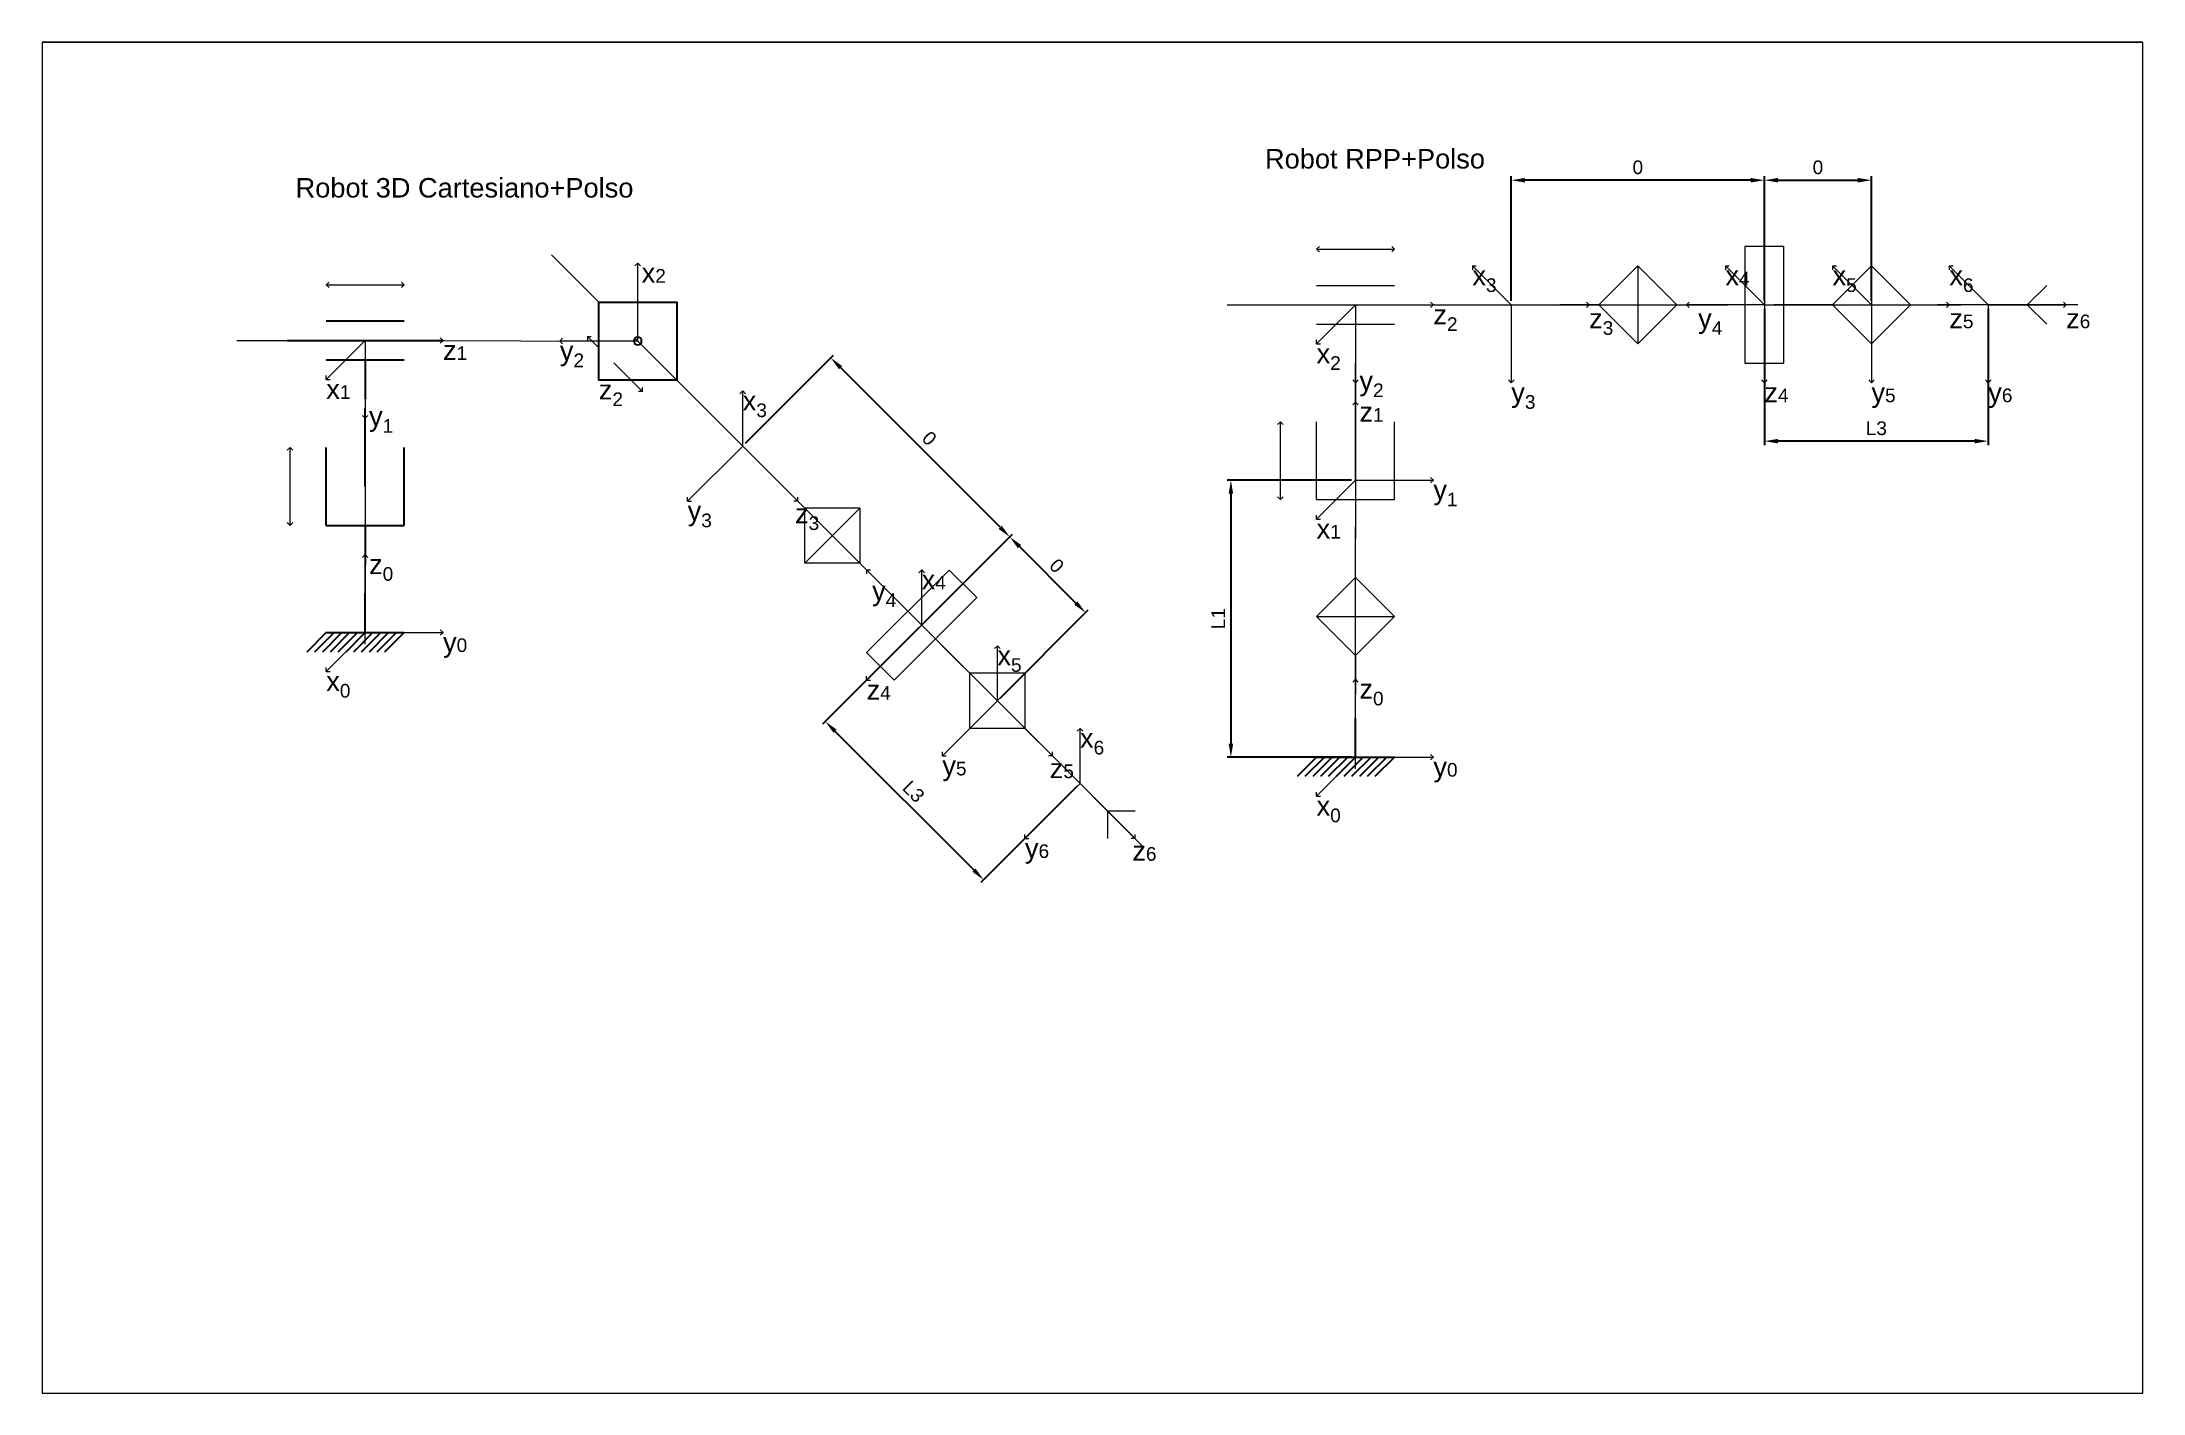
# Paper-space layout 'Layout3' of a CAD drawing. Header units: millimetres. Extents: x 3 to 110, y 0 to 70.
# The model-space entities are those that its viewports show. They can reach past a viewport. Long polylines and large blocks are cut down to what shows.
import ezdxf

# ---------------------------------------------------------------- set-up
doc = ezdxf.new("R2010")
doc.units = ezdxf.units.MM
doc.linetypes.add('ACISOWELD', pattern=[3, 2, -1])
doc.layers.get('0').update_dxf_attribs({"lineweight": 25})
for name, color, linetype, lineweight in [('AM_5', 64, 'Continuous', 25), ('AM_7', 42, 'ACISOWELD', 20), ('link', 7, 'Continuous', 18), ('xAsse', 1, 'Continuous', 20), ('yAsse', 3, 'Continuous', 20), ('zAsse', 5, 'Continuous', 20)]:
    doc.layers.add(name, color=color, linetype=linetype, lineweight=lineweight)
doc.layers.add('AM_VIEWS', color=1, linetype='Continuous', lineweight=25, plot=False)
doc.styles.get("Standard").update_dxf_attribs({"font": 'arial.ttf'})
doc.dimstyles.new('AM_ISO$0', dxfattribs={"dimtxt": 3.5, "dimasz": 3.5, "dimexe": 1, "dimexo": 1, "dimgap": 1.5, "dimtad": 1, "dimdsep": 46, "dimtxsty": 'Standard', "dimcen": 0, "dimclrd": 256, "dimclre": 256, "dimclrt": 2, "dimadec": 0, "dimazin": 2, "dimtp": 0.1, "dimtm": 0.1, "dimtfac": 0.71, "dimtdec": 3, "dimtmove": 0, "dimatfit": 3, "dimfxl": 1, "dimlwd": -1, "dimlwe": -1, "dimarcsym": 1})

# ---------------------------------------------------------------- blocks, each defined once
blk = doc.blocks.new('Terra')
for p, q in [((0, 0), (0, 10)), ((-10, 0), (-15, -5)), ((-8, 0), (-13, -5)), ((-6, 0), (-11, -5)), ((-10, 0), (10, 0)), ((-4, 0), (-9, -5)), ((-2, 0), (-7, -5)), ((0, 0), (-5, -5)), ((2, 0), (-3, -5)), ((4, 0), (-1, -5)), ((6, 0), (1, -5)), ((8, 0), (3, -5)), ((10, 0), (5, -5))]:
    blk.add_line(p, q)
at = {"layer": 'AM_7'}
blk.add_line((0, -3), (0, 23), dxfattribs=at)
blk = doc.blocks.new('Lineare-Teleferico-laterale')
for points in [[(0, 20), (0, 40)], [(-10, 10), (-10, 30)], [(10, 10), (10, 30)], [(-10, 10), (10, 10)], [(0, 10), (0, 0)]]:
    blk.add_lwpolyline(points)
at = {"layer": 'AM_7'}
blk.add_line((0, 53), (0, -13), dxfattribs=at)
at = {"layer": 'link'}
for p, q in [((-19.29, 30), (-20, 29.29)), ((-19.29, 10), (-19.29, 30)), ((-19.29, 30), (-18.59, 29.29)), ((-19.29, 10), (-20, 10.71)), ((-19.29, 10), (-18.59, 10.71))]:
    blk.add_line(p, q, dxfattribs=at)
blk = doc.blocks.new('Lineare-Trapezoidale-frontale')
for p, q in [((-10, 20), (10, 20)), ((-20, 15), (20, 15)), ((-10, 10), (10, 10)), ((0, 10), (0, 0))]:
    blk.add_line(p, q)
at = {"layer": 'AM_7'}
blk.add_line((-33, 15), (33, 15), dxfattribs=at)
at = {"layer": 'link'}
for p, q in [((-10, 29.29), (-9.29, 30)), ((-10, 29.29), (10, 29.29)), ((-10, 29.29), (-9.29, 28.59)), ((10, 29.29), (9.29, 30)), ((10, 29.29), (9.29, 28.59))]:
    blk.add_line(p, q, dxfattribs=at)
blk = doc.blocks.new('Lineare-Teleferico-Alto')
blk.add_lwpolyline([(-10, -10), (10, -10), (10, 10), (-10, 10)], close=True)
blk.add_circle((0, 0), 1)
at = {"layer": 'AM_7'}
for p, q in [((10, 10), (22.12, 22.12)), ((-22.12, -22.12), (0.71, 0.71))]:
    blk.add_line(p, q, dxfattribs=at)
at = {"layer": 'link'}
for p, q in [((10, -1.72), (12.93, 1.21)), ((12.93, 1.21), (11.93, 1.21)), ((12.93, 1.21), (12.93, 0.21)), ((-1.21, -12.93), (6.15, -5.56)), ((-1.21, -12.93), (-1.21, -11.93)), ((-1.21, -12.93), (-0.21, -12.93))]:
    blk.add_line(p, q, dxfattribs=at)
blk = doc.blocks.new('Rotoidale-cerniera-frontale')
for p, q in [((0, 15), (0, 30)), ((15, 20), (-15, 20)), ((-15, 20), (-15, 10)), ((15, 10), (15, 20)), ((-10, 15), (10, 15)), ((-15, 10), (15, 10)), ((0, 10), (0, 0))]:
    blk.add_line(p, q)
at = {"layer": 'AM_7'}
blk.add_line((-20, 15), (23, 15), dxfattribs=at)
blk = doc.blocks.new('Rotoidale-Pivot-laterale')
for p, q in [((0, 30), (0, 40)), ((-10, 20), (0, 30)), ((0, 30), (10, 20)), ((-10, 20), (10, 20)), ((-10, 20), (0, 10)), ((10, 20), (0, 10)), ((0, 10), (0, 0))]:
    blk.add_line(p, q)
at = {"layer": 'AM_7'}
blk.add_line((0, -3), (0, 43), dxfattribs=at)
blk = doc.blocks.new('pinza')
for p, q in [((0, 10), (-5, 15)), ((0, 10), (5, 15)), ((0, 0), (0, 10))]:
    blk.add_line(p, q)
at = {"layer": 'AM_7'}
blk.add_line((0, 23), (0, -13), dxfattribs=at)
blk = doc.blocks.new('*D373')
at = {"layer": 'AM_5', "linetype": 'ByBlock', "transparency": 16777216}
for p, q in [((230.67, 293.85), (253.29, 316.48)), ((296.07, 272.29), (255.06, 313.3)), ((276.63, 247.89), (299.26, 270.52))]:
    blk.add_line(p, q, dxfattribs=at)
at = {"layer": 'AM_5', "transparency": 16777216}
for points in [[(255.47, 313.71), (254.65, 312.89), (252.59, 315.77)], [(296.49, 272.7), (295.66, 271.87), (298.55, 269.81)]]:
    blk.add_solid(points, dxfattribs=at)
at = {"layer": 'Defpoints', "color": 0, "transparency": 16777216}
for p in [(252.59, 315.77), (229.96, 293.15), (275.92, 247.18)]:
    blk.add_point(p, dxfattribs=at)
at = {"layer": 'AM_5', "color": 30, "transparency": 16777216, "insert": (277.89, 295.12), "char_height": 3.5, "attachment_point": 5, "rotation": 315}
blk.add_mtext('0', dxfattribs=at)
blk = doc.blocks.new('*D374')
at = {"layer": 'AM_5', "linetype": 'ByBlock', "transparency": 16777216}
for p, q in [((276.63, 247.89), (299.26, 270.52)), ((301.02, 267.34), (315.52, 252.84)), ((296.07, 228.45), (318.7, 251.07))]:
    blk.add_line(p, q, dxfattribs=at)
at = {"layer": 'AM_5', "transparency": 16777216}
for points in [[(301.44, 267.75), (300.61, 266.92), (298.55, 269.81)], [(315.93, 253.25), (315.11, 252.43), (317.99, 250.37)]]:
    blk.add_solid(points, dxfattribs=at)
at = {"layer": 'Defpoints', "color": 0, "transparency": 16777216}
for p in [(317.99, 250.37), (275.92, 247.18), (295.37, 227.74)]:
    blk.add_point(p, dxfattribs=at)
at = {"layer": 'AM_5', "color": 30, "transparency": 16777216, "insert": (310.6, 262.41), "char_height": 3.5, "attachment_point": 5, "rotation": 315}
blk.add_mtext('0', dxfattribs=at)
blk = doc.blocks.new('*D375')
at = {"layer": 'AM_5', "linetype": 'ByBlock', "transparency": 16777216}
for p, q in [((275.21, 246.48), (250.47, 221.73)), ((289.36, 184.25), (253.65, 219.96)), ((315.87, 205.82), (291.12, 181.07))]:
    blk.add_line(p, q, dxfattribs=at)
at = {"layer": 'AM_5', "transparency": 16777216}
for points in [[(254.06, 220.37), (253.24, 219.55), (251.17, 222.43)], [(289.77, 184.66), (288.94, 183.84), (291.83, 181.78)]]:
    blk.add_solid(points, dxfattribs=at)
at = {"layer": 'Defpoints', "color": 0, "transparency": 16777216}
for p in [(275.92, 247.18), (251.17, 222.43), (316.58, 206.52)]:
    blk.add_point(p, dxfattribs=at)
at = {"layer": 'AM_5', "color": 30, "transparency": 16777216, "insert": (273.83, 204.43), "char_height": 3.5, "attachment_point": 5, "rotation": 315}
blk.add_mtext('L3', dxfattribs=at)
blk = doc.blocks.new('*D366')
at = {"layer": 'AM_5', "linetype": 'ByBlock', "transparency": 16777216}
for p, q in [((386.34, 284.41), (354.34, 284.41)), ((355.34, 280.91), (355.34, 216.77)), ((386.34, 213.27), (354.34, 213.27))]:
    blk.add_line(p, q, dxfattribs=at)
at = {"layer": 'AM_5', "transparency": 16777216}
for points in [[(354.75, 280.91), (355.92, 280.91), (355.34, 284.41)], [(354.75, 216.77), (355.92, 216.77), (355.34, 213.27)]]:
    blk.add_solid(points, dxfattribs=at)
at = {"layer": 'Defpoints', "color": 0, "transparency": 16777216}
for p in [(387.34, 284.41), (355.34, 213.27), (387.34, 213.27)]:
    blk.add_point(p, dxfattribs=at)
at = {"layer": 'AM_5', "color": 30, "transparency": 16777216, "insert": (352.08, 248.84), "char_height": 3.5, "attachment_point": 5, "rotation": 90}
blk.add_mtext('L1', dxfattribs=at)
blk = doc.blocks.new('*D367')
at = {"layer": 'AM_5', "linetype": 'ByBlock', "transparency": 16777216}
for p, q in [((427.34, 330.41), (427.34, 362.41)), ((492.34, 330.41), (492.34, 362.41)), ((488.84, 361.41), (430.84, 361.41))]:
    blk.add_line(p, q, dxfattribs=at)
at = {"layer": 'AM_5', "transparency": 16777216}
for points in [[(430.84, 361.99), (430.84, 360.83), (427.34, 361.41)], [(488.84, 361.99), (488.84, 360.83), (492.34, 361.41)]]:
    blk.add_solid(points, dxfattribs=at)
at = {"layer": 'Defpoints', "color": 0, "transparency": 16777216}
for p in [(427.34, 361.41), (427.34, 329.41), (492.34, 329.41)]:
    blk.add_point(p, dxfattribs=at)
at = {"layer": 'AM_5', "color": 30, "transparency": 16777216, "insert": (459.84, 364.7), "char_height": 3.5, "attachment_point": 5}
blk.add_mtext('0', dxfattribs=at)
blk = doc.blocks.new('*D368')
at = {"layer": 'AM_5', "linetype": 'ByBlock', "transparency": 16777216}
for p, q in [((492.34, 330.41), (492.34, 362.41)), ((519.84, 330.41), (519.84, 362.41)), ((495.84, 361.41), (516.34, 361.41))]:
    blk.add_line(p, q, dxfattribs=at)
at = {"layer": 'AM_5', "transparency": 16777216}
for points in [[(495.84, 361.99), (495.84, 360.83), (492.34, 361.41)], [(516.34, 361.99), (516.34, 360.83), (519.84, 361.41)]]:
    blk.add_solid(points, dxfattribs=at)
at = {"layer": 'Defpoints', "color": 0, "transparency": 16777216}
for p in [(519.84, 361.41), (492.34, 329.41), (519.84, 329.41)]:
    blk.add_point(p, dxfattribs=at)
at = {"layer": 'AM_5', "color": 30, "transparency": 16777216, "insert": (506.09, 364.7), "char_height": 3.5, "attachment_point": 5}
blk.add_mtext('0', dxfattribs=at)
blk = doc.blocks.new('*D369')
at = {"layer": 'AM_5', "linetype": 'ByBlock', "transparency": 16777216}
for p, q in [((492.34, 328.41), (492.34, 293.41)), ((549.84, 328.41), (549.84, 293.41)), ((546.34, 294.41), (495.84, 294.41))]:
    blk.add_line(p, q, dxfattribs=at)
at = {"layer": 'AM_5', "transparency": 16777216}
for points in [[(495.84, 294.99), (495.84, 293.83), (492.34, 294.41)], [(546.34, 294.99), (546.34, 293.83), (549.84, 294.41)]]:
    blk.add_solid(points, dxfattribs=at)
at = {"layer": 'Defpoints', "color": 0, "transparency": 16777216}
for p in [(492.34, 329.41), (549.84, 329.41), (492.34, 294.41)]:
    blk.add_point(p, dxfattribs=at)
at = {"layer": 'AM_5', "color": 30, "transparency": 16777216, "insert": (521.09, 297.7), "char_height": 3.5, "attachment_point": 5}
blk.add_mtext('L3', dxfattribs=at)

msp = doc.modelspace()

# ---------------------------------------------------------------- linework, layer by layer
at = {"layer": 'link'}
for p, q in [((407.338, 329.411), (427.338, 329.411)), ((467.338, 329.411), (477.338, 329.411)), ((499.838, 329.411), (494.838, 329.411)), ((549.838, 329.411), (539.838, 329.411)), ((153, 320.269), (193.001, 320.104)), ((229.96, 293.145), (203.001, 320.104)), ((133, 315.269), (133, 302.769)), ((387.338, 299.411), (387.338, 314.411)), ((258.244, 264.861), (265.315, 257.79)), ((133, 262.769), (133, 255.269)), ((281.225, 241.88), (277.689, 245.416)), ((387.338, 223.27), (387.338, 229.411)), ((316.58, 206.525), (309.509, 213.596))]:
    msp.add_line(p, q, dxfattribs=at)
msp.add_lwpolyline([(50, 396.865), (589.568, 396.865), (589.568, 50), (50, 50)], close=True, dxfattribs=at)
at = {"layer": 'xAsse'}
for p, q in [((203.001, 340.104), (202.294, 339.397)), ((203.001, 320.104), (203.001, 340.104)), ((203.001, 340.104), (203.708, 339.397)), ((427.338, 329.411), (417.338, 339.411)), ((417.338, 339.411), (418.338, 339.411)), ((417.338, 339.411), (417.338, 338.411)), ((492.338, 329.411), (482.338, 339.411)), ((482.338, 339.411), (483.338, 339.411)), ((482.338, 339.411), (482.338, 338.411)), ((519.838, 329.411), (509.838, 339.411)), ((509.838, 339.411), (510.838, 339.411)), ((509.838, 339.411), (509.838, 338.411)), ((549.838, 329.411), (539.838, 339.411)), ((539.838, 339.411), (540.838, 339.411)), ((539.838, 339.411), (539.838, 338.411)), ((387.338, 329.411), (377.338, 319.411)), ((133, 320.269), (123, 310.269)), ((377.338, 319.411), (377.338, 320.411)), ((377.338, 319.411), (378.338, 319.411)), ((123, 310.269), (123, 311.269)), ((123, 310.269), (124, 310.269)), ((229.96, 307.288), (229.253, 306.58)), ((229.96, 293.145), (229.96, 307.288)), ((229.96, 307.288), (230.667, 306.58)), ((387.338, 284.411), (377.338, 274.411)), ((377.338, 274.411), (377.338, 275.411)), ((377.338, 274.411), (378.338, 274.411)), ((275.922, 261.326), (275.215, 260.619)), ((275.922, 247.183), (275.922, 261.326)), ((275.922, 261.326), (276.629, 260.619)), ((133, 245.269), (123, 235.269)), ((295.367, 241.88), (294.66, 241.173)), ((295.367, 227.738), (295.367, 241.88)), ((295.367, 241.88), (296.074, 241.173)), ((123, 235.269), (123, 236.269)), ((123, 235.269), (124, 235.269)), ((316.58, 220.667), (315.873, 219.96)), ((316.58, 206.525), (316.58, 220.667)), ((316.58, 220.667), (317.287, 219.96)), ((387.338, 213.27), (377.338, 203.27)), ((377.338, 203.27), (377.338, 204.27)), ((377.338, 203.27), (378.338, 203.27))]:
    msp.add_line(p, q, dxfattribs=at)
at = {"layer": 'yAsse'}
for p, q in [((387.338, 329.411), (387.338, 309.411)), ((427.338, 329.411), (427.338, 309.411)), ((472.338, 329.411), (473.045, 330.118)), ((492.338, 329.411), (472.338, 329.411)), ((472.338, 329.411), (473.045, 328.704)), ((519.838, 329.411), (519.838, 309.411)), ((549.838, 329.411), (549.838, 309.411)), ((133, 320.269), (133, 300.269)), ((183.001, 320.104), (183.708, 320.812)), ((203.001, 320.104), (183.001, 320.104)), ((183.001, 320.104), (183.708, 319.397)), ((387.338, 309.411), (386.631, 310.118)), ((387.338, 309.411), (388.045, 310.118)), ((427.338, 309.411), (426.631, 310.118)), ((427.338, 309.411), (428.045, 310.118)), ((519.838, 309.411), (519.131, 310.118)), ((519.838, 309.411), (520.545, 310.118)), ((549.838, 309.411), (549.131, 310.118)), ((549.838, 309.411), (550.545, 310.118)), ((133, 300.269), (132.293, 300.977)), ((133, 300.269), (133.707, 300.977)), ((229.96, 293.145), (215.818, 279.003)), ((387.338, 284.411), (407.338, 284.411)), ((407.338, 284.411), (406.631, 285.118)), ((407.338, 284.411), (406.631, 283.704)), ((215.818, 279.003), (215.818, 280.003)), ((215.818, 279.003), (216.818, 279.003)), ((275.922, 247.183), (261.78, 261.326)), ((261.78, 261.326), (262.78, 261.326)), ((261.78, 261.326), (261.78, 260.326)), ((133, 245.269), (153, 245.269)), ((153, 245.269), (152.293, 245.977)), ((153, 245.269), (152.293, 244.562)), ((295.367, 227.738), (281.225, 213.596)), ((281.225, 213.596), (281.225, 214.596)), ((281.225, 213.596), (282.225, 213.596)), ((387.338, 213.27), (407.338, 213.27)), ((407.338, 213.27), (406.631, 213.977)), ((407.338, 213.27), (406.631, 212.563)), ((316.58, 206.525), (302.438, 192.383)), ((302.438, 192.383), (302.438, 193.383)), ((302.438, 192.383), (303.438, 192.383))]:
    msp.add_line(p, q, dxfattribs=at)
at = {"layer": 'zAsse'}
for p, q in [((387.338, 329.411), (407.338, 329.411)), ((407.338, 329.411), (406.631, 330.118)), ((407.338, 329.411), (406.631, 328.704)), ((427.338, 329.411), (447.338, 329.411)), ((447.338, 329.411), (446.631, 330.118)), ((447.338, 329.411), (446.631, 328.704)), ((492.338, 329.411), (492.338, 309.411)), ((519.838, 329.411), (539.838, 329.411)), ((539.838, 329.411), (539.131, 330.118)), ((539.838, 329.411), (539.131, 328.704)), ((549.838, 329.411), (569.838, 329.411)), ((569.838, 329.411), (569.131, 330.118)), ((569.838, 329.411), (569.131, 328.704)), ((133, 320.269), (153, 320.269)), ((153, 320.269), (152.293, 320.977)), ((153, 320.269), (152.293, 319.562)), ((203.001, 320.104), (213.001, 310.104)), ((213.001, 310.104), (212.001, 310.104)), ((213.001, 310.104), (213.001, 311.104)), ((492.338, 309.411), (491.631, 310.118)), ((492.338, 309.411), (493.045, 310.118)), ((387.338, 304.411), (386.631, 303.704)), ((387.338, 284.411), (387.338, 304.411)), ((387.338, 304.411), (388.045, 303.704)), ((229.96, 293.145), (244.102, 279.003)), ((244.102, 279.003), (243.102, 279.003)), ((244.102, 279.003), (244.102, 280.003)), ((133, 265.269), (132.293, 264.562)), ((133, 245.269), (133, 265.269)), ((133, 265.269), (133.707, 264.562)), ((275.922, 247.183), (261.78, 233.041)), ((261.78, 233.041), (261.78, 234.041)), ((261.78, 233.041), (262.78, 233.041)), ((387.338, 233.27), (386.631, 232.563)), ((387.338, 213.27), (387.338, 233.27)), ((387.338, 233.27), (388.045, 232.563)), ((295.367, 227.738), (309.509, 213.596)), ((309.509, 213.596), (308.509, 213.596)), ((309.509, 213.596), (309.509, 214.596)), ((316.58, 206.525), (330.722, 192.383)), ((330.722, 192.383), (329.722, 192.383)), ((330.722, 192.383), (330.722, 193.383))]:
    msp.add_line(p, q, dxfattribs=at)

# ---------------------------------------------------------------- block references
at = {"xscale": -1}
msp.add_blockref('Lineare-Teleferico-Alto', (203.001, 320.104), dxfattribs=at)
for name, p in [('Lineare-Trapezoidale-frontale', (133, 305.269)), ('Lineare-Teleferico-laterale', (133, 262.769)), ('Terra', (133, 245.269)), ('Terra', (387.338, 213.27))]:
    msp.add_blockref(name, p)
at = {"layer": 'link'}
for name, p, rotation in [('Rotoidale-cerniera-frontale', (477.338, 329.411), 270), ('Rotoidale-Pivot-laterale', (439.838, 329.411), 270), ('Rotoidale-Pivot-laterale', (499.838, 329.411), 270), ('pinza', (549.838, 329.411), 270), ('Rotoidale-Pivot-laterale', (238.799, 284.307), 224.9999999999999), ('Rotoidale-cerniera-frontale', (265.315, 257.79), 224.9999999999999), ('Rotoidale-Pivot-laterale', (281.225, 241.88), 224.9999999999999), ('pinza', (316.58, 206.525), 224.9999999999999)]:
    msp.add_blockref(name, p, dxfattribs=dict(at, rotation=rotation))
for name, p in [('Lineare-Trapezoidale-frontale', (387.338, 314.411)), ('Lineare-Teleferico-laterale', (387.338, 269.411)), ('Rotoidale-Pivot-laterale', (387.338, 229.411))]:
    msp.add_blockref(name, p, dxfattribs=at)

# ---------------------------------------------------------------- texts
at = {"char_height": 5, "attachment_point": 1}
for s, insert in [('x{\\A1;\\H0.7x;\\S^ 2;}', (204.001, 340.104)), ('\\A1;x{\\H0.7x;\\S^ 3;}', (417.338, 339.411)), ('x{\\A1;\\H0.7x;\\S^ 4;}', (482.338, 339.411)), ('\\A1;x{\\H0.7x;\\S^ 5;}', (509.838, 339.411)), ('\\A1;x{\\H0.7x;\\S^ 6;}', (539.838, 339.411)), ('\\A1;z{\\H0.7x;\\S^ 2;}', (407.338, 329.411)), ('\\A1;z{\\H0.7x;\\S^ 3;}', (447.338, 328.411)), ('\\A1;y{\\H0.7x;\\S^ 4;}', (475.338, 328.411)), ('z{\\A1;\\H0.7x;\\S^ 5;}', (539.838, 328.411)), ('z{\\A1;\\H0.7x;\\S^ 6;}', (569.838, 328.411)), ('z{\\A1;\\H0.7x;\\S^ 1;}', (153, 320.269)), ('\\A1;y{\\H0.7x;\\S^ 2;}', (183.001, 320.104)), ('\\A1;x{\\H0.7x;\\S^ 2;}', (377.338, 319.411)), ('x{\\A1;\\H0.7x;\\S^ 1;}', (123, 310.269)), ('\\A1;z{\\H0.7x;\\S^ 2;}', (193.001, 310.104)), ('\\A1;y{\\H0.7x;\\S^ 2;}', (388.338, 312.411)), ('\\A1;y{\\H0.7x;\\S^ 3;}', (427.338, 309.411)), ('z{\\A1;\\H0.7x;\\S^ 4;}', (492.338, 309.411)), ('y{\\A1;\\H0.7x;\\S^ 5;}', (519.838, 309.411)), ('y{\\A1;\\H0.7x;\\S^ 6;}', (549.838, 309.411)), ('\\A1;x{\\H0.7x;\\S^ 3;}', (229.96, 307.288)), ('z{\\A1;\\H0.7x;\\S^ 1;}', (388.338, 304.411)), ('\\A1;y{\\H0.7x;\\S^ 1;}', (134, 303.269)), ('\\A1;y{\\H0.7x;\\S^ 1;}', (407.338, 284.411)), ('\\A1;y{\\H0.7x;\\S^ 3;}', (215.818, 279.003)), ('\\A1;z{\\H0.7x;\\S^ 3;}', (243.395, 278.296)), ('x{\\A1;\\H0.7x;\\S^ 1;}', (377.338, 274.411)), ('\\A1;z{\\H0.7x;\\S^ 0;}', (134, 265.269)), ('x{\\A1;\\H0.7x;\\S^ 4;}', (275.922, 261.326)), ('\\A1;y{\\H0.7x;\\S^ 4;}', (263.194, 258.497)), ('y{\\A1;\\H0.7x;\\S^ 0;}', (153, 245.269)), ('\\A1;x{\\H0.7x;\\S^ 5;}', (295.367, 241.88)), ('\\A1;x{\\H0.7x;\\S^ 0;}', (123, 235.269)), ('\\A1;z{\\H0.7x;\\S^ 0;}', (388.338, 233.27)), ('z{\\A1;\\H0.7x;\\S^ 4;}', (261.78, 233.041)), ('\\A1;x{\\H0.7x;\\S^ 6;}', (316.58, 220.667)), ('y{\\A1;\\H0.7x;\\S^ 5;}', (281.225, 213.596)), ('z{\\A1;\\H0.7x;\\S^ 5;}', (308.802, 212.889)), ('y{\\A1;\\H0.7x;\\S^ 0;}', (407.338, 213.27)), ('\\A1;x{\\H0.7x;\\S^ 0;}', (377.338, 203.27)), ('y{\\A1;\\H0.7x;\\S^ 6;}', (302.438, 192.383)), ('z{\\A1;\\H0.7x;\\S^ 6;}', (330.015, 191.676))]:
    msp.add_mtext_dynamic_manual_height_columns(s, width=10, gutter_width=12.5, heights=[0], dxfattribs=dict(at, insert=insert))
at = {"layer": 'link', "char_height": 5, "attachment_point": 1}
for s, insert in [('\\pxqc;Robot RPP+Polso', (317.338, 369.411)), ('\\pxqc;Robot 3D Cartesiano+Polso', (83.506, 361.961))]:
    msp.add_mtext_dynamic_manual_height_columns(s, width=150, gutter_width=12.5, heights=[0], dxfattribs=dict(at, insert=insert))

# ---------------------------------------------------------------- dimensions: what is measured, and where the dimension line sits
at = {"layer": 'AM_5'}
for base, p1, p2, text, picture, middle in [((427.338, 361.411), (492.338, 329.411), (427.338, 329.411), '0', '*D367', (459.838, 364.698)), ((519.838, 361.411), (492.338, 329.411), (519.838, 329.411), '0', '*D368', (506.088, 364.698)), ((492.338, 294.411), (549.838, 329.411), (492.338, 329.411), 'L3', '*D369', (521.088, 297.7))]:
    dim = msp.add_linear_dim(base=base, p1=p1, p2=p2, text=text, dimstyle='AM_ISO$0', override={"dimpost": '', "dimclrt": 30}, dxfattribs=at)
    dim.commit()
    dim.dimension.update_dxf_attribs({"geometry": picture, "text_midpoint": middle})
for base, p1, p2, angle, text, override, picture, middle in [((252.587, 315.773), (275.922, 247.183), (229.96, 293.145), 315, '0', {"dimpost": '', "dimclrt": 30}, '*D373', (277.892, 295.116)), ((355.338, 213.27), (387.338, 284.411), (387.338, 213.27), 90, 'L1', {"dimpost": '', "dimclrd": 256, "dimclrt": 30}, '*D366', (352.081, 248.841)), ((317.995, 250.365), (275.922, 247.183), (295.367, 227.738), 315, '0', {"dimpost": '', "dimclrt": 30}, '*D374', (310.596, 262.412)), ((251.173, 222.435), (316.58, 206.525), (275.922, 247.183), 315, 'L3', {"dimpost": '', "dimclrt": 30}, '*D375', (273.827, 204.431))]:
    dim = msp.add_linear_dim(base=base, p1=p1, p2=p2, angle=angle, text=text, dimstyle='AM_ISO$0', override=override, dxfattribs=at)
    dim.commit()
    dim.dimension.update_dxf_attribs({"geometry": picture, "text_midpoint": middle})

psp = doc.layouts.new('Layout3')

# ---------------------------------------------------------------- viewports
at = {"layer": 'AM_VIEWS', "view_target_point": (286.5, 268)}
psp.add_viewport(center=(56.5, 35.06), size=(107.91, 69.373), view_center_point=(33.284, -44.567), view_height=346.86503, dxfattribs=at)

doc.saveas('drawing.dxf')
